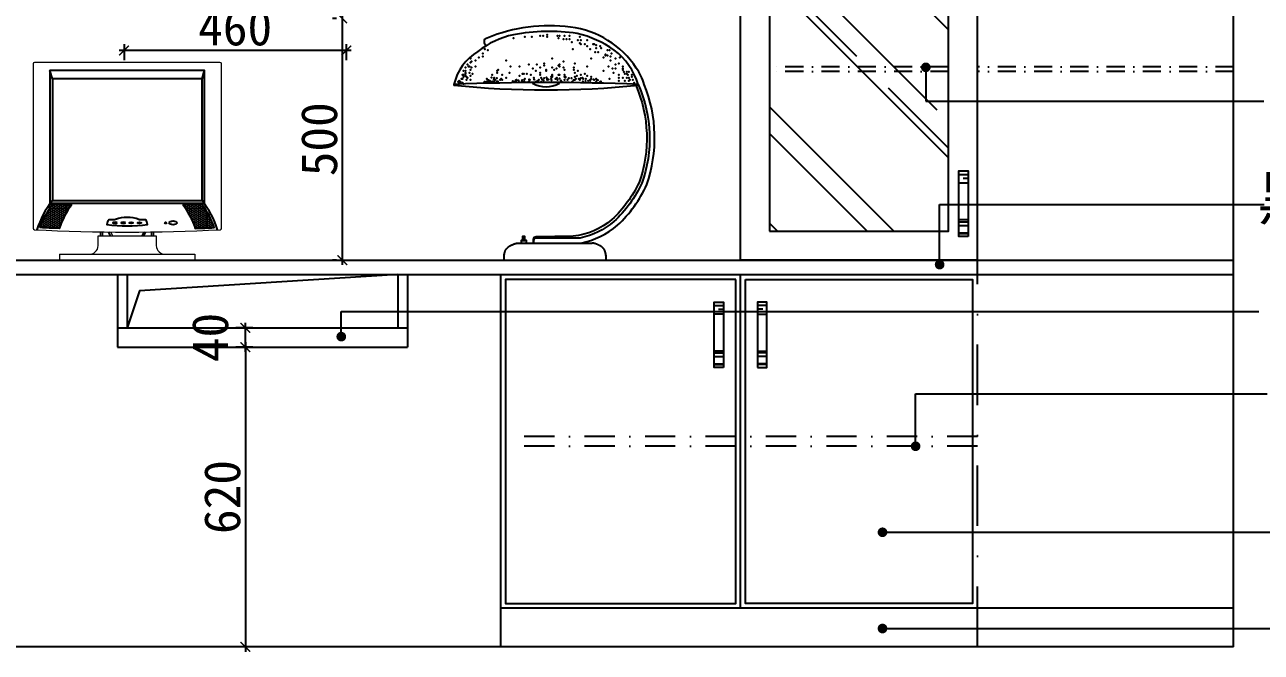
# Model space of a CAD drawing. Header units: millimetres. Extents: x 71641 to 191108, y -23091 to 29972.
# Drawn here: x 162068 to 164627, y -5368 to -4070 of the extents above; entities that cross this region are included whole.
import ezdxf

# ---------------------------------------------------------------- set-up
doc = ezdxf.new("R2010")
doc.units = ezdxf.units.MM
doc.linetypes.add('DASHDOT2', pattern=[0.5, 0.25, -0.125, 0, -0.125])
for name, color, linetype in [('3', 5, 'Continuous'), ('7', 7, 'Continuous'), ('BH', 3, 'Continuous')]:
    doc.layers.add(name, color=color, linetype=linetype)
doc.layers.add('4', color=4, linetype='Continuous', lineweight=5)
doc.styles.add('30', font='SimSun.ttf', dxfattribs={"height": 75})
doc.dimstyles.new('30', dxfattribs={"dimscale": 0, "dimtxt": 90, "dimasz": 20, "dimexe": 20, "dimexo": 20, "dimgap": 10, "dimtad": 1, "dimdec": 0, "dimzin": 0, "dimdsep": 46, "dimtxsty": '30', "dimblk": 'ARCHTICK', "dimcen": 20, "dimdle": 10, "dimclrd": 8, "dimclre": 8, "dimclrt": 2, "dimadec": 0, "dimazin": 0, "dimtfac": 1, "dimtdec": 0, "dimtmove": 2, "dimatfit": 3, "dimldrblk": 'DOT', "dimfxl": 0, "dimtolj": 2, "dimtzin": 0, "dimlwd": -1, "dimarcsym": 0})

# ---------------------------------------------------------------- blocks, each defined once
blk = doc.blocks.new('_ARCHTICK')
at = {"color": 0, "linetype": 'ByBlock', "const_width": 0.15}
blk.add_lwpolyline([(-0.5, -0.5), (0.5, 0.5)], dxfattribs=at)
blk = doc.blocks.new('*D563')
at = {"color": 8}
blk.add_line((162524.5365861022, -4727.244710139288), (162524.5365861022, -5367.244710139288), dxfattribs=at)
at = {"color": 8, "lineweight": -2}
for p, q in [((162539.9215893198, -4737.244710139288), (162504.5365861022, -4737.244710139288)), ((162539.9215893198, -5357.244710139288), (162504.5365861022, -5357.244710139288))]:
    blk.add_line(p, q, dxfattribs=at)
at = {"layer": 'Defpoints', "color": 0}
for p in [(162559.9215893198, -4737.244710139288), (162524.5365861022, -5357.244710139288), (162559.9215893198, -5357.244710139288)]:
    blk.add_point(p, dxfattribs=at)
at = {"color": 8, "xscale": 20, "yscale": 20, "zscale": 20}
for p, rotation in [((162524.5365861022, -4737.244710139288), 90), ((162524.5365861022, -5357.244710139288), 270)]:
    blk.add_blockref('_ARCHTICK', p, dxfattribs=dict(at, rotation=rotation))
at = {"color": 2, "insert": (162477.0365861022, -5047.244710139262), "char_height": 75, "attachment_point": 5, "rotation": 90, "style": '30'}
blk.add_mtext('\\A2;620', dxfattribs=at)
blk = doc.blocks.new('_Dot')
at = {"color": 0, "linetype": 'ByBlock', "lineweight": -2}
blk.add_line((-0.5, 0), (-1, 0), dxfattribs=at)
at = {"color": 0, "linetype": 'ByBlock', "const_width": 0.5}
blk.add_lwpolyline([(-0.25, 0, 1), (0.25, 0, 1)], format="xyb", close=True, dxfattribs=at)
blk = doc.blocks.new('DOT')
at = {"color": 0, "linetype": 'ByBlock'}
blk.add_line((-0.5, 0), (-1, 0), dxfattribs=at)
at = {"color": 0, "linetype": 'ByBlock', "const_width": 0.5}
blk.add_lwpolyline([(-0.25, 0, 1), (0.25, 0, 1)], format="xyb", close=True, dxfattribs=at)
blk = doc.blocks.new('*D576')
at = {"color": 8, "lineweight": -2}
for p, q in [((162539.9215893198, -4697.244710139288), (162504.5365861022, -4697.244710139288)), ((162539.9215893198, -4737.244710139288), (162504.5365861022, -4737.244710139288))]:
    blk.add_line(p, q, dxfattribs=at)
at = {"color": 8}
blk.add_line((162524.5365861022, -4747.244710139288), (162524.5365861022, -4687.244710139288), dxfattribs=at)
at = {"layer": 'Defpoints', "color": 0}
for p in [(162524.5365861022, -4697.244710139288), (162559.9215893198, -4697.244710139288), (162559.9215893198, -4737.244710139288)]:
    blk.add_point(p, dxfattribs=at)
at = {"color": 8, "xscale": 20, "yscale": 20, "zscale": 20}
for p, rotation in [((162524.5365861022, -4697.244710139288), 90), ((162524.5365861022, -4737.244710139288), 270)]:
    blk.add_blockref('_ARCHTICK', p, dxfattribs=dict(at, rotation=rotation))
at = {"color": 2, "insert": (162452.0365861022, -4717.244710139262), "char_height": 75, "attachment_point": 5, "rotation": 90, "style": '30'}
blk.add_mtext('\\A2;40', dxfattribs=at)
blk = doc.blocks.new('*D600')
at = {"color": 8, "lineweight": -2}
for p, q in [((162713.5203985083, -4057.244680415488), (162705.1610804362, -4057.244680415488)), ((162713.5203985083, -4557.244710139288), (162705.1610804362, -4557.244710139288))]:
    blk.add_line(p, q, dxfattribs=at)
at = {"color": 8}
blk.add_line((162725.1610804362, -4047.244680415488), (162725.1610804362, -4567.244710139288), dxfattribs=at)
at = {"layer": 'Defpoints', "color": 0}
for p in [(162733.5203985083, -4057.244680415488), (162725.1610804362, -4557.244710139288), (162733.5203985083, -4557.244710139288)]:
    blk.add_point(p, dxfattribs=at)
at = {"color": 8, "xscale": 20, "yscale": 20, "zscale": 20}
for p, rotation in [((162725.1610804362, -4057.244680415488), 90), ((162725.1610804362, -4557.244710139288), 270)]:
    blk.add_blockref('_ARCHTICK', p, dxfattribs=dict(at, rotation=rotation))
at = {"color": 2, "insert": (162677.6610804362, -4307.244695277362), "char_height": 75, "attachment_point": 5, "rotation": 90, "style": '30'}
blk.add_mtext('\\A2;500', dxfattribs=at)
blk = doc.blocks.new('*D608')
at = {"color": 8, "lineweight": -2}
for p, q in [((162273.5203985083, -4110.446373967947), (162273.5203985083, -4143.752221188566)), ((162733.5203985083, -4110.446373967947), (162733.5203985083, -4143.752221188566))]:
    blk.add_line(p, q, dxfattribs=at)
at = {"color": 8}
blk.add_line((162743.5203985083, -4123.752221188566), (162263.5203985083, -4123.752221188566), dxfattribs=at)
at = {"layer": 'Defpoints', "color": 0}
for p in [(162273.5203985083, -4090.446373967947), (162733.5203985083, -4090.446373967947), (162273.5203985083, -4123.752221188566)]:
    blk.add_point(p, dxfattribs=at)
at = {"color": 8, "xscale": 20, "yscale": 20, "zscale": 20, "rotation": 180}
blk.add_blockref('_ARCHTICK', (162273.5203985083, -4123.752221188566), dxfattribs=at)
at = {"color": 8, "xscale": 20, "yscale": 20, "zscale": 20}
blk.add_blockref('_ARCHTICK', (162733.5203985083, -4123.752221188566), dxfattribs=at)
at = {"color": 2, "insert": (162503.5203985083, -4076.252221188566), "char_height": 75, "attachment_point": 5, "style": '30'}
blk.add_mtext('\\A2;460', dxfattribs=at)

msp = doc.modelspace()

# ---------------------------------------------------------------- hatches: boundary and pattern name
h = msp.add_hatch()
h.set_pattern_fill('AR-RROOF', color=140, scale=11, angle=45, style=0)
h.set_pattern_definition([(135, (312367.0454267008, 8949.969446201665), (-237.0787615962258, 632.2100309232684), [4191, -558.8, 1397, -279.4]), (135, (312203.0659499301, 9311.514557635908), (460.3279287660048, 65.19665943896212), [838.2, -92.202, 1676.4, -209.55]), (135, (312436.1933988331, 9216.68305299742), (-894.9723250257521, 1159.710275474871), [2235.2, -391.16, 1117.6, -279.4])])
h.paths.add_polyline_path([(163609.5882559865, -3767.244710139289), (163609.5882559864, -4497.244710139286), (163979.9215893198, -4497.244710139287), (163979.9215893198, -3767.244710139288)])
h.paths.add_polyline_path([(163979.9215893198, -3757.244710139288), (163979.9215893198, -3417.244710139289), (163609.5882559865, -3417.244710139288), (163609.5882559865, -3757.244710139288)])
at = {"ltscale": 0.5}
h = msp.add_hatch(dxfattribs=at)
h.set_pattern_fill('AR-RROOF', color=191, scale=0.96, angle=180, style=0)
h.set_pattern_definition([(360, (86734.5787351612, -38054.53513317997), (53.64479999999997, -24.38399999999999), [365.7599999999998, -48.76799999999995, 121.9199999999999, -24.38399999999998]), (360, (86767.00945516117, -38066.72713317998), (-24.38399999999998, -32.43072), [73.15199999999994, -8.046719999999993, 146.3039999999999, -18.28799999999999]), (360, (86746.77073516115, -38075.26153317998), (126.7967999999999, -16.33727999999999), [195.0719999999998, -34.13759999999998, 97.5359999999999, -24.38399999999998])])
h.paths.add_polyline_path([(164020.5813837605, -4508.133084843921), (164001.3784029973, -4508.133084843921), (164001.3784029973, -4474.156134995745), (164020.5813837605, -4474.156134995774)])
h.paths.add_polyline_path([(164020.5813837605, -4398.07757488274), (164001.3784029973, -4398.07757488274), (164001.3784029973, -4372.788628963139), (164020.5813837605, -4372.788628963139)])
h = msp.add_hatch(dxfattribs=at)
h.set_pattern_fill('AR-RROOF', color=191, scale=0.96, angle=180, style=0)
h.set_pattern_definition([(360, (86228.45064270383, -38325.63080757423), (53.6448, -24.38399999999999), [365.76, -48.76799999999999, 121.92, -24.38399999999999]), (360, (86260.8813627038, -38337.82280757424), (-24.38399999999999, -32.43072), [73.15199999999999, -8.046719999999999, 146.304, -18.288]), (360, (86240.64264270378, -38346.35720757424), (126.7968, -16.33727999999999), [195.0719999999999, -34.1376, 97.53599999999997, -24.38399999999999])])
h.paths.add_polyline_path([(163514.4532913032, -4779.228759238174), (163495.25031054, -4779.228759238174), (163495.25031054, -4745.251809389998), (163514.4532913032, -4745.251809390027)])
h.paths.add_polyline_path([(163514.4532913032, -4669.173249276993), (163495.25031054, -4669.173249276993), (163495.25031054, -4643.884303357392), (163514.4532913032, -4643.884303357392)])
h = msp.add_hatch(dxfattribs=at)
h.set_pattern_fill('AR-RROOF', color=191, scale=0.96, angle=180, style=0)
h.set_pattern_definition([(180, (240870.7258692691, -38325.63080757423), (-53.6448, -24.38399999999999), [365.76, -48.76799999999999, 121.92, -24.38399999999999]), (180, (240838.2951492692, -38337.82280757424), (24.38399999999999, -32.43072), [73.15199999999999, -8.046719999999999, 146.304, -18.288]), (180, (240858.5338692692, -38346.35720757424), (-126.7968, -16.33727999999999), [195.0719999999999, -34.1376, 97.53599999999997, -24.38399999999999])])
h.paths.add_polyline_path([(163584.7232206698, -4779.228759238174), (163603.9262014329, -4779.228759238174), (163603.9262014329, -4745.251809389998), (163584.7232206698, -4745.251809390027)])
h.paths.add_polyline_path([(163584.7232206698, -4669.173249276993), (163603.9262014329, -4669.173249276993), (163603.9262014329, -4643.884303357392), (163584.7232206698, -4643.884303357392)])
at = {"layer": '3'}
h = msp.add_hatch(dxfattribs=at)
h.set_pattern_fill('HEX,_O', color=256, scale=10)
h.set_pattern_definition([(0, (103759.4898656746, -1144.376097219376), (0, 2.16506351), [1.25, -2.5]), (120, (103759.4898656746, -1144.376097219376), (-1.875000000466704, -1.082531755), [1.249999999999991, -2.499999999999983]), (59.99999999999999, (103760.7398656746, -1144.376097219376), (-1.875000000466704, 1.082531755), [1.25, -2.5])])
edge = h.paths.add_edge_path()
edge.add_arc((162319.7055760956, -4554.466739542902), 191.0951287658569, 144.0373740806347, 160.7939079791252)
edge.add_arc((162280.0639617676, -740.1316688885786), 3754.11304125068, 267.24894135801367, 267.85032113769205, ccw=False)
edge.add_arc((162280.303023796, -4554.641927313368), 191.6816973957989, 144.0998640100175, 160.2654396807555, ccw=False)
edge.add_line((162125.0331339654, -4442.244710139077), (162165.0331339654, -4442.244710139077))
h = msp.add_hatch(dxfattribs=at)
h.set_pattern_fill('HEX,_O', color=256, scale=10)
h.set_pattern_definition([(180, (220800.638057861, -1144.376097219376), (0, 2.16506351), [1.25, -2.5]), (60.00000000000001, (220800.638057861, -1144.376097219376), (1.875000000466704, -1.082531755), [1.25, -2.5]), (120, (220799.388057861, -1144.376097219376), (1.875000000466704, 1.082531755), [1.249999999999991, -2.499999999999983])])
edge = h.paths.add_edge_path()
edge.add_arc((162240.42234744, -4554.466739542804), 191.0951287658228, 19.20609202084711, 35.96262591933629, ccw=False)
edge.add_arc((162280.0639617681, -740.1316688858055), 3754.113041253451, 272.1496788623064, 272.7510586419848)
edge.add_arc((162279.8248997397, -4554.641927313368), 191.6816973957989, 19.73456031924456, 35.90013598998252)
edge.add_line((162435.0947895703, -4442.244710139077), (162395.0947895703, -4442.244710139077))

# ---------------------------------------------------------------- linework, layer by layer
for q in [(164569.9215932237, -2557.244710139288), (160779.9215932238, -5357.244710139288)]:
    msp.add_line((164569.9215932237, -5357.244710139288), q)
at = {"color": 3}
for p, q in [((163549.5882559865, -4557.244710139286), (163549.5882559865, -3357.244710139288)), ((163549.5882559864, -4557.244710139286), (163549.5882559865, -3357.244710139288)), ((164039.9215893198, -4557.244710139286), (164039.9215893198, -3357.244710139288)), ((160779.9215932238, -4557.244710139288), (164569.9215932236, -4557.244710139288)), ((164039.9215893198, -4557.244710139286), (163549.5882559864, -4557.244710139283)), ((164039.9215893198, -4557.244710139286), (163549.5882559864, -4557.24471013929)), ((163549.5882559864, -4557.244710139286), (163549.5882559865, -4557.244710139295)), ((163549.5882559865, -4557.244710139286), (163549.5882559865, -4557.244710139295)), ((164039.9215893198, -4557.244710139286), (164039.9215893198, -4557.244710139295)), ((160779.9215932238, -4587.244710139288), (164569.9215932237, -4587.244710139292)), ((162259.9215893198, -4587.244710139292), (162259.9215893198, -4737.244710139288)), ((162279.9215893198, -4587.244710139292), (162279.9215893198, -4697.244710139288)), ((162839.9215893197, -4587.244710139295), (162839.9215893198, -4697.244710139295)), ((162859.9215893197, -4587.244710139288), (162859.9215893198, -4737.244710139295)), ((163053.2549226531, -5357.244710139288), (163053.2549226531, -4587.244710139292)), ((163549.5882559865, -5277.244710139288), (163549.5882559865, -4587.244710139288)), ((163549.5882559864, -5277.244710139288), (163549.5882559864, -4587.244710139292)), ((162259.9215893198, -4697.244710139288), (162859.9215893198, -4697.244710139295)), ((162259.9215893198, -4737.244710139288), (162859.9215893198, -4737.244710139295)), ((164569.9215932237, -5277.244710139288), (163053.2549226531, -5277.244710139288))]:
    msp.add_line(p, q, dxfattribs=at)
at = {"color": 2, "linetype": 'DASHDOT2', "ltscale": 500}
msp.add_line((164039.9215893198, -5357.244710139288), (164039.9215893198, -3357.244710139288), dxfattribs=at)
at = {"color": 140, "linetype": 'DASHDOT2', "ltscale": 150}
for p, q in [((163979.9215893198, -4157.244710139288), (163609.5882559865, -4157.244710139288)), ((163979.9215893198, -4167.244710139288), (163609.5882559865, -4167.244710139288)), ((164569.9215932237, -4157.244710139288), (164039.9215893198, -4157.244710139288)), ((164569.9215932237, -4167.244710139289), (164039.9215893198, -4167.244710139287))]:
    msp.add_line(p, q, dxfattribs=at)
at = {"color": 8}
for p, q in [((164020.5813837605, -4398.07757488274), (164001.3784029973, -4398.07757488274)), ((164020.5813837605, -4474.156134995774), (164001.3784029973, -4474.156134995774)), ((163514.4532913032, -4669.173249276993), (163495.25031054, -4669.173249276993)), ((163584.7232206698, -4669.173249276993), (163603.9262014329, -4669.173249276993)), ((163514.4532913032, -4745.251809390027), (163495.25031054, -4745.251809390027)), ((163584.7232206698, -4745.251809390027), (163603.9262014329, -4745.251809390027))]:
    msp.add_line(p, q, dxfattribs=at)
at = {"color": 2, "linetype": 'DASHDOT2', "ltscale": 250}
for p, q in [((164039.9215893198, -4922.244710139288), (163088.5144223579, -4922.244710139288)), ((164039.9215893198, -4942.244710139288), (163088.5144223579, -4942.244710139288))]:
    msp.add_line(p, q, dxfattribs=at)
at = {"color": 4}
msp.add_lwpolyline([(163609.5882559865, -4497.244710139286), (163979.9215893198, -4497.244710139286), (163979.9215893198, -3417.244710139288), (163609.5882559865, -3417.244710139288)], close=True, dxfattribs=at)
at = {"color": 8}
for points in [[(164020.5813837605, -4508.133084843921), (164001.3784029973, -4508.133084843921), (164001.3784029973, -4372.788628963139), (164020.5813837605, -4372.788628963139)], [(163539.5882559865, -4597.244710139288), (163063.2549226531, -4597.244710139288), (163063.2549226531, -5267.244710139288), (163539.5882559865, -5267.244710139288)], [(163559.5882559865, -4597.244710139288), (164029.9215893198, -4597.244710139288), (164029.9215893198, -5267.244710139288), (163559.5882559865, -5267.244710139288)], [(163514.4532913032, -4779.228759238174), (163495.25031054, -4779.228759238174), (163495.25031054, -4643.884303357392), (163514.4532913032, -4643.884303357392)], [(163584.7232206698, -4779.228759238174), (163603.9262014329, -4779.228759238174), (163603.9262014329, -4643.884303357392), (163584.7232206698, -4643.884303357392)]]:
    msp.add_lwpolyline(points, close=True, dxfattribs=at)
msp.add_lwpolyline([(162839.9215893197, -4587.244710139295), (162305.1810890245, -4620.72009898396), (162279.9215893198, -4697.244710139288)], dxfattribs=at)
at = {"layer": '3'}
for p, q in [((162125.0639617678, -4182.244710139288), (162120.0639617678, -4165.244710139288)), ((162435.0639617678, -4182.244710139288), (162440.0639617678, -4165.244710139288)), ((162229.0639617678, -4507.244710139288), (162229.0639617678, -4498.898734949105)), ((162245.5918258128, -4507.244710139288), (162241.4928817698, -4499.046822053298)), ((162314.5360977228, -4507.244710139288), (162318.6350417661, -4499.046822052665)), ((162331.0639617678, -4507.244710139288), (162331.0639617678, -4498.898734949091))]:
    msp.add_line(p, q, dxfattribs=at)
msp.add_lwpolyline([(162120.0639617678, -4439.244710139288), (162440.0639617678, -4439.244710139288), (162440.0639617678, -4165.244710139288), (162120.0639617678, -4165.244710139288)], close=True, dxfattribs=at)
for points in [[(162165.0331339654, -4442.244710139077, 0.07324473282723852), (162139.2465350683, -4491.602737526349, -0.002624020325100579), (162099.8793597502, -4489.918094231265, -0.07065284155831268), (162125.0331339654, -4442.244710139077)], [(162395.0947895703, -4442.244710139077, -0.07324473282723852), (162420.8813884674, -4491.602737526349, 0.002624020325100579), (162460.2485637854, -4489.918094231265, 0.07065284155831268), (162435.0947895703, -4442.244710139077)], [(162244.1629812814, -4473.782932950044, 0.3575107650276718), (162239.260077903, -4477.802352274352), (162238.0639617678, -4483.782932950044, 0.05872937607767001), (162322.0639617678, -4483.782932950044), (162320.8678456327, -4477.802352274352, 0.3575107650276829), (162315.9649422542, -4473.782932950044), (162306.0447238815, -4473.782932950044, -0.09535019942289723), (162304.1889551591, -4473.425790092899, 0.1924500897307574), (162255.9389683766, -4473.425790092935, -0.0953501994228887), (162254.0831996542, -4473.782932950044)]]:
    msp.add_lwpolyline(points, format="xyb", close=True, dxfattribs=at)
msp.add_circle((162359.5239920714, -4480.250683885364), 1.5, dxfattribs=at)
at = {"layer": '3', "extrusion": (0, 0, -1)}
for centre in [(162254.819884412, -4480.093069804976), (162271.9313803377, -4480.093069804976)]:
    msp.add_ellipse(centre, major_axis=(4.466919195343507, 0), ratio=0.3170752862242102, dxfattribs=at)
at = {"layer": '3'}
for centre, major_axis, ratio in [((162288.196543198, -4480.093069804976), (-4.466919195343507, 0), 0.3170752862242102), ((162305.3080391236, -4480.093069804976), (-4.466919195343507, 0), 0.3170752862242102), ((162374.9930052857, -4480.093069804976), (-7.954513776785461, 0), 0.494995209482222)]:
    msp.add_ellipse(centre, major_axis=major_axis, ratio=ratio, dxfattribs=at)
at = {"layer": '4'}
for p, q in [((162225.0639617678, -4507.244710139288), (162225.0639617678, -4498.842333052728)), ((162250.0639617678, -4507.244710139288), (162245.9867306815, -4499.090247966704)), ((162310.0639617678, -4507.244710139288), (162314.1411928544, -4499.090247966071)), ((162335.0639617678, -4507.244710139288), (162335.0639617678, -4498.842333052706)), ((162140.0639617678, -4545.244710139288), (162420.0639617678, -4545.244710139288)), ((162140.0639617678, -4545.244710139288), (162140.0639617678, -4557.244710139288)), ((162420.0639617678, -4545.244710139288), (162420.0639617678, -4557.244710139288)), ((162140.0639617678, -4557.244710139288), (162420.0639617678, -4557.244710139288))]:
    msp.add_line(p, q, dxfattribs=at)
msp.add_lwpolyline([(162085.0639617678, -4491.334951088027, 0.4053642552298068), (162087.9730526769, -4494.333573361195, 0.02556673192573032), (162472.1548708587, -4494.333573361202, 0.40536425523051), (162475.0639617678, -4491.334951088027), (162475.0639617678, -4151.244710139288, 0.414213562373095), (162472.0639617678, -4148.244710139288), (162088.0639617678, -4148.244710139288, 0.414213562373095), (162085.0639617678, -4151.244710139288)], format="xyb", close=True, dxfattribs=at)
for points in [[(162200.0639617678, -4545.244710139288, 0.4194427182360527), (162220.0639617678, -4527.244710139288), (162220.0639617678, -4507.244710139288), (162340.0639617678, -4507.244710139288)], [(162340.0639617678, -4507.244710139288), (162340.0639617678, -4527.244710139288, 0.4194427182360526), (162360.0639617678, -4545.244710139288)]]:
    msp.add_lwpolyline(points, format="xyb", dxfattribs=at)
at = {"layer": '7', "color": 4}
for p, q in [((163087.7691631285, -4522.243798856804), (163242.3237451311, -4522.243798856804)), ((163060.3234499241, -4557.244710139288), (163270.9954499241, -4557.244710139288))]:
    msp.add_line(p, q, dxfattribs=at)
for points in [[(163337.708890082, -4193.863532646106, 0.1564270289222331), (163288.1016043131, -4122.820720723668, 0.0904794464030807), (163211.4391326938, -4088.212036222123, 0.08099644436331677), (163079.4319919067, -4091.002221554916, 0.1091127668219613), (163005.842275436, -4125.434450276383, 0.1988938385035054), (162956.1603823101, -4193.863532646106)], [(163218.7838110776, -4522.132710139287, 0.1283364582198611), (163294.8785440869, -4484.973233362629, 0.09853506615417586), (163355.451083403, -4401.052815489535, 0.1816631622962375), (163350.2685080595, -4193.820901573758, 0.08440989044732951), (163333.7443883533, -4160.095830129756, 0.2218614524835894), (163197.6930005737, -4075.477907703555, 0.1317248457689238), (163025.0958417651, -4097.885225878183)], [(162956.1603823101, -4193.863532646128, 0.6579668174090006), (162956.3459812218, -4195.1798293269, 0.05212392671117996), (163337.8176340168, -4195.179829326871, 1.13617360226634), (163337.708890082, -4193.863532646106)], [(163332.7635296157, -4195.709233531123, -0.1894883979852269), (163339.726435389, -4396.374253228028, -0.09606648670802896), (163283.2254543522, -4473.430836645135, -0.1464757932203702), (163203.3389792069, -4508.015771797318), (163126.3702130351, -4509.157304994244, 0.4418057187738245), (163120.4343536312, -4514.721705116373, 0.02555761779505271), (163120.3393133665, -4522.132710139287)], [(163338.2584751063, -4195.038527001865, -0.1902106178897324), (163345.3422659411, -4398.046543170209, -0.09699570915136306), (163287.3889962197, -4477.551911283414, -0.1250925479883853), (163217.7010663403, -4511.599110139292), (163126.8489925669, -4511.498635912807, 0.3406845642723562), (163121.3372838227, -4514.579281911689, 0.07930242136878984), (163120.7028147946, -4522.132710139287)]]:
    msp.add_lwpolyline(points, format="xyb", dxfattribs=at)
at = {"layer": '7', "color": 5}
msp.add_lwpolyline([(162125.0639617678, -4434.244710139288), (162435.0639617678, -4434.244710139288), (162435.0639617678, -4182.244710139288), (162125.0639617678, -4182.244710139288)], close=True, dxfattribs=at)
at = {"layer": '7', "color": 4}
for points in [[(163060.3234499241, -4557.244710139288), (163060.1588933245, -4553.739463882468), (163060.131116099, -4550.73382283512), (163060.2194173708, -4548.173811215425), (163060.4030962632, -4546.005453241587), (163060.6614518992, -4544.174773131794), (163060.9737834023, -4542.627795104219), (163061.3193898956, -4541.310543377052), (163061.6775705023, -4540.169042168496), (163062.0320903195, -4539.155605554761), (163062.3845783393, -4538.247707044238), (163062.7411295281, -4537.429110003335), (163063.1078388517, -4536.683577798487), (163063.4908012764, -4535.9948737961), (163063.8961117683, -4535.346761362611), (163064.3298652933, -4534.723003864425), (163064.7981568176, -4534.107364667963), (163065.3048803488, -4533.487497166132), (163065.8451260605, -4532.866614857759), (163066.4117831679, -4532.251821268152), (163066.9977408858, -4531.650219922614), (163067.5958884296, -4531.068914346461), (163068.1991150142, -4530.515008064996), (163068.8003098548, -4529.995604603528), (163069.3923621664, -4529.517807487375), (163069.9705314213, -4529.086183270649), (163070.5395581207, -4528.695150622827), (163071.1065530228, -4528.336591242156), (163071.678626886, -4528.002386826918), (163072.2628904685, -4527.684419075389), (163072.8664545286, -4527.374569685837), (163073.4964298247, -4527.06472035653), (163074.1599271151, -4526.74675278575), (163074.8618562173, -4526.414493682487), (163075.5983231857, -4526.06954979868), (163076.3632331342, -4525.715472896967), (163077.1504911763, -4525.355814740009), (163077.9540024259, -4524.994127090473), (163078.7676719967, -4524.633961710997), (163079.5854050024, -4524.278870364235), (163080.4011065566, -4523.932404812846), (163081.2118984974, -4523.598793339615), (163082.0277695587, -4523.284970307801), (163082.8619251992, -4522.998546600806), (163083.7275708769, -4522.747133102012), (163084.6379120504, -4522.538340694822), (163085.6061541779, -4522.379780262627), (163086.6455027179, -4522.279062688822), (163087.7691631285, -4522.243798856804)], [(163270.9954499241, -4557.244710139288), (163271.1600065237, -4553.739463882468), (163271.1877837491, -4550.73382283512), (163271.0994824773, -4548.173811215425), (163270.915803585, -4546.005453241587), (163270.6574479489, -4544.174773131794), (163270.3451164458, -4542.627795104219), (163269.9995099525, -4541.310543377052), (163269.6413293458, -4540.169042168496), (163269.2868095287, -4539.155605554761), (163268.9343215088, -4538.247707044238), (163268.57777032, -4537.429110003335), (163268.2110609964, -4536.683577798487), (163267.8280985717, -4535.9948737961), (163267.4227880799, -4535.346761362611), (163266.9890345549, -4534.723003864425), (163266.5207430305, -4534.107364667963), (163266.0140194993, -4533.487497166132), (163265.4737737876, -4532.866614857759), (163264.9071166803, -4532.251821268152), (163264.3211589623, -4531.650219922614), (163263.7230114185, -4531.068914346461), (163263.1197848339, -4530.515008064996), (163262.5185899934, -4529.995604603528), (163261.9265376817, -4529.517807487375), (163261.3483684268, -4529.086183270649), (163260.7793417274, -4528.695150622827), (163260.2123468253, -4528.336591242156), (163259.6402729622, -4528.002386826918), (163259.0560093797, -4527.684419075389), (163258.4524453195, -4527.374569685837), (163257.8224700234, -4527.06472035653), (163257.158972733, -4526.74675278575), (163256.4570436309, -4526.414493682487), (163255.7205766624, -4526.06954979868), (163254.955666714, -4525.715472896967), (163254.1684086718, -4525.355814740009), (163253.3648974222, -4524.994127090473), (163252.5512278514, -4524.633961710997), (163251.7334948457, -4524.278870364235), (163250.9177932915, -4523.932404812846), (163250.1046068359, -4523.598793339615), (163249.2719741708, -4523.284970307801), (163248.3923227488, -4522.998546600806), (163247.4380800226, -4522.747133102012), (163246.3816734451, -4522.538340694822), (163245.1955304688, -4522.379780262627), (163243.8520785466, -4522.279062688822), (163242.3237451311, -4522.243798856804)]]:
    msp.add_lwpolyline(points, dxfattribs=at)
for points in [[(163095.3196265379, -4522.243798856804), (163106.241696804, -4522.243798856804), (163106.241696804, -4516.528500944672), (163095.3196265379, -4516.528500944672)], [(163098.4402083125, -4516.528500944672), (163103.1211014074, -4516.528500944672), (163103.1211014074, -4508.207594101148), (163098.4402083125, -4508.207594101148)]]:
    msp.add_lwpolyline(points, close=True, dxfattribs=at)
for centre, radius, start, end in [((163026.3304035802, -4105.558871819148), 7.772321718944085, 99.13961863698972, 253.6320478778315), ((163146.9346361961, -8846.429560122668), 4656.475647523005, 87.6519538425459, 92.3480461574541), ((163146.9806221321, -4142.521685616039), 56.30875148265068, 240.3526143078102, 299.5934972054665)]:
    msp.add_arc(centre, radius, start, end, dxfattribs=at)
at = {"layer": '7', "color": 5}
for centre, radius, start, end in [((162276.5356119192, -4553.76506307606), 192.9475979785953, 141.7244104420349, 162.13760863974), ((162283.5923116165, -4553.76506307606), 192.9475979785497, 17.86239136025998, 38.27558955796515)]:
    msp.add_arc(centre, radius, start, end, dxfattribs=at)
at = {"layer": 'BH', "color": 13, "true_color": 0xed6c50}
for p in [(163134.4674566931, -4093.637490419451), (163140.810757537, -4093.637490419451), (163149.2684965362, -4091.525188025544), (163170.4128372234, -4093.637490419451), (163174.6416999121, -4093.637490419451), (163185.2138770666, -4093.637490419451), (163195.7860405992, -4093.637490419451), (163079.4921872528, -4097.862079783479), (163102.7509524733, -4095.749785101469), (163117.5519923165, -4095.749785101469), (163149.2684965362, -4095.749785101469), (163172.5272753787, -4097.862079783479), (163183.0994389113, -4099.974374465497), (163189.4427397553, -4099.974374465497), (163195.7860405992, -4099.974374465497), (163200.0149169098, -4106.311258511543), (163212.7015185977, -4102.086669147515), (163216.9303812863, -4095.749785101469), (163216.9303812863, -4108.423553193554), (163219.0448194417, -4102.086669147515), (163219.0448194417, -4110.535847875572), (163227.5025584409, -4110.535847875572), (163231.7314211295, -4102.086669147515), (163231.7314211295, -4114.760444951489), (163244.4180228174, -4110.535847875572), (163246.5324609727, -4110.535847875572), (163250.7613236614, -4112.648142557589), (163250.7613236614, -4118.985034315525), (163259.2190626606, -4114.760444951489), (163261.333487194, -4118.985034315525), (162990.6859618156, -4140.107988847571), (163001.2581253482, -4144.332578211592), (163007.6014261921, -4137.995694165553), (163016.0591651914, -4129.546507725599), (163016.0591651914, -4135.883399483535), (163020.28802788, -4121.097328997543), (163026.631328724, -4123.209623679553), (163064.6911474096, -4144.332578211592), (163159.8406736908, -4140.107988847571), (163202.1293414432, -4121.097328997543), (163238.0747219735, -4121.097328997543), (163240.1891601288, -4140.107988847571), (163248.6468855061, -4127.434213043582), (163254.99018635, -4127.434213043582), (163265.5623635046, -4137.995694165553), (163269.7912261933, -4131.658802407617), (163269.7912261933, -4133.771097089628), (163274.0201025038, -4123.209623679553), (163274.0201025038, -4133.771097089628), (163278.2489651925, -4123.209623679553), (163280.3634033478, -4135.883399483535), (163280.3634033478, -4144.332578211592), (163282.4778278811, -4129.546507725599), (163290.9355668804, -4140.107988847571), (163299.3933058796, -4137.995694165553), (162975.8849219724, -4165.45553274363), (162980.113784661, -4159.118648697591), (162980.113784661, -4165.45553274363), (162980.113784661, -4165.45553274363), (162980.113784661, -4169.680122107666), (162980.113784661, -4171.792416789684), (162984.3426609716, -4152.781756939656), (162986.457085505, -4157.006354015573), (162988.5715236603, -4157.006354015573), (162988.5715236603, -4169.680122107666), (162990.6859618156, -4148.55716757562), (162990.6859618156, -4163.34323806162), (162992.8003999709, -4146.444872893609), (162992.8003999709, -4159.118648697591), (162994.9148245042, -4171.792416789684), (163001.2581253482, -4157.006354015573), (163045.6612448778, -4165.45553274363), (163045.6612448778, -4169.680122107666), (163047.7756694111, -4163.34323806162), (163071.0344482536, -4169.680122107666), (163073.1488864089, -4157.006354015573), (163092.1787889407, -4157.006354015573), (163098.5220897846, -4171.792416789684), (163100.636514318, -4171.792416789684), (163106.979815162, -4171.792416789684), (163111.2086914726, -4152.781756939656), (163119.6664304718, -4161.230943379609), (163126.0097313157, -4165.45553274363), (163128.1241558491, -4152.781756939656), (163134.4674566931, -4159.118648697591), (163134.4674566931, -4169.680122107666), (163142.9251956923, -4150.669462257638), (163142.9251956923, -4154.894051621673), (163147.154058381, -4163.34323806162), (163147.154058381, -4165.45553274363), (163159.8406736908, -4159.118648697591), (163164.0695363795, -4163.34323806162), (163168.2983990681, -4161.230943379609), (163172.5272753787, -4154.894051621673), (163174.6416999121, -4152.781756939656), (163174.6416999121, -4157.006354015573), (163183.0994389113, -4146.444872893609), (163183.0994389113, -4159.118648697591), (163185.2138770666, -4163.34323806162), (163204.2437795984, -4159.118648697591), (163204.2437795984, -4163.34323806162), (163206.3582177537, -4150.669462257638), (163206.3582177537, -4169.680122107666), (163212.7015185977, -4165.45553274363), (163227.5025584409, -4171.792416789684), (163231.7314211295, -4157.006354015573), (163265.5623635046, -4165.45553274363), (163276.1345270372, -4157.006354015573), (163284.5922660364, -4161.230943379609), (163286.7067041917, -4169.680122107666), (163290.9355668804, -4152.781756939656), (163290.9355668804, -4161.230943379609), (163297.2788677244, -4150.669462257638), (163305.7366067236, -4157.006354015573), (163305.7366067236, -4161.230943379609), (163305.7366067236, -4163.34323806162), (163307.8510448789, -4167.567827425648), (163309.9654694122, -4171.792416789684), (163314.1943457228, -4167.567827425648), (163314.1943457228, -4171.792416789684), (163318.4232084115, -4167.567827425648), (162965.3127584398, -4188.690781957694), (162967.4271829731, -4186.578487275676), (162967.4271829731, -4190.803076639711), (162969.5416211284, -4188.690781957694), (162971.6560592837, -4182.353897911647), (162973.7704838171, -4173.904711471694), (162973.7704838171, -4182.353897911647), (162973.7704838171, -4190.803076639711), (162975.8849219724, -4173.904711471694), (162975.8849219724, -4178.129308547619), (162975.8849219724, -4178.129308547619), (162980.113784661, -4176.017006153712), (162982.2282228163, -4178.129308547619), (162982.2282228163, -4184.466192593658), (162982.2282228163, -4184.466192593658), (162984.3426609716, -4180.241603229637), (162990.6859618156, -4176.017006153712), (162990.6859618156, -4184.466192593658), (163017.848311456, -4190.522425499081), (163019.8296632724, -4188.543068395715), (163023.1319208404, -4188.543068395715), (163024.4528265921, -4187.883285265218), (163024.5169041906, -4182.353897911647), (163027.0946380952, -4187.223502134728), (163027.755097782, -4185.244145031354), (163030.8602050346, -4186.578487275676), (163031.0573553501, -4189.202851526212), (163034.35962654, -4179.306089145028), (163035.0890677232, -4173.904711471694), (163035.6805186697, -4187.883285265218), (163038.9827898597, -4183.264795639878), (163039.3179440338, -4180.241603229637), (163039.6432359245, -4187.223502134728), (163041.4323685672, -4184.466192593658), (163044.9268589309, -4180.625655406015), (163044.9268589309, -4187.883285265218), (163046.9082243693, -4187.883285265218), (163052.0045457217, -4184.466192593658), (163054.1189702551, -4182.353897911647), (163056.2334084104, -4173.904711471694), (163056.2334084104, -4184.466192593658), (163064.6911474096, -4180.241603229637), (163077.949489099, -4187.223502134728), (163080.5913006022, -4189.202851526212), (163083.7210499415, -4186.578487275676), (163084.554017857, -4185.244145031354), (163085.2144639218, -4186.563719004238), (163085.8354880968, -4184.466192593658), (163089.8376272415, -4185.903928161852), (163091.1585329931, -4189.202851526212), (163092.1787889407, -4176.017006153712), (163097.1026156863, -4187.223502134728), (163097.7630617511, -4185.244145031354), (163099.7444271895, -4189.202851526212), (163101.7257790059, -4184.584361900865), (163102.3862386927, -4188.543068395715), (163102.7509524733, -4182.353897911647), (163110.9721192671, -4187.883285265218), (163112.2930250187, -4183.924578770375), (163113.3231296279, -4184.466192593658), (163115.4375541612, -4173.904711471694), (163121.7808550052, -4180.241603229637), (163122.1998113448, -4183.924578770375), (163126.8229746644, -4187.883285265218), (163130.2385940044, -4186.578487275676), (163132.3530321597, -4184.466192593658), (163134.4674566931, -4173.904711471694), (163136.5818948484, -4180.241603229637), (163136.5818948484, -4188.690781957694), (163138.7111264288, -4183.924578770375), (163142.0133839969, -4185.903928161852), (163143.3342897485, -4180.625655406015), (163147.9574530681, -4179.306089145028), (163149.2684965362, -4182.353897911647), (163149.2684965362, -4184.466192593658), (163151.9201703229, -4183.924578770375), (163157.8642393941, -4177.986515172151), (163157.8642393941, -4181.945221667009), (163158.5246990809, -4185.244145031354), (163159.8406736908, -4173.904711471694), (163159.8406736908, -4176.017006153712), (163159.8406736908, -4178.129308547619), (163166.1839745347, -4182.353897911647), (163169.0919450937, -4179.965872275525), (163170.4128372234, -4184.466192593658), (163172.5272753787, -4173.904711471694), (163174.6416999121, -4173.904711471694), (163175.036014165, -4181.285438536512), (163177.6778256682, -4185.903928161852), (163178.9987314198, -4187.883285265218), (163185.2138770666, -4173.904711471694), (163185.2138770666, -4178.129308547619), (163185.2138770666, -4184.466192593658), (163186.9241523074, -4179.306089145028), (163187.3283152219, -4178.129308547619), (163191.5571779106, -4184.466192593658), (163194.1891407522, -4180.625655406015), (163199.4727501367, -4180.625655406015), (163200.7936558883, -4188.543068395715), (163204.0959270783, -4185.244145031354), (163206.3582177537, -4178.129308547619), (163206.3582177537, -4184.466192593658), (163206.3582177537, -4184.466192593658), (163208.4726422871, -4182.353897911647), (163210.5870804424, -4176.017006153712), (163214.815943131, -4182.353897911647), (163216.9303812863, -4184.466192593658), (163219.0448194417, -4173.904711471694), (163219.2863364107, -4180.625655406015), (163222.5885939788, -4179.965872275525), (163223.2490536656, -4187.883285265218), (163223.9094997304, -4182.605012509388), (163228.53266305, -4187.223502134728), (163229.6169829743, -4182.353897911647), (163231.7314211295, -4176.017006153712), (163233.8458592848, -4186.578487275676), (163238.0747219735, -4184.466192593658), (163238.0747219735, -4186.578487275676), (163240.1891601288, -4178.129308547619), (163240.4208148144, -4181.945221667009), (163245.0439781341, -4183.924578770375), (163246.3648838857, -4184.584361900865), (163248.6468855061, -4190.803076639711), (163250.7613236614, -4182.353897911647), (163250.9880608273, -4188.543068395715), (163252.3089529569, -4184.584361900865), (163254.2903183953, -4185.244145031354), (163258.9134817149, -4188.543068395715), (163260.2343874665, -4187.883285265218), (163278.2489651925, -4182.353897911647), (163297.2788677244, -4173.904711471694), (163297.2788677244, -4180.241603229637), (163297.2788677244, -4186.578487275676), (163305.7366067236, -4180.241603229637), (163309.9654694122, -4186.578487275676), (163314.1943457228, -4180.241603229637), (163316.3087702562, -4173.904711471694), (163318.4232084115, -4180.241603229637), (163318.4232084115, -4186.578487275676), (163320.5376465668, -4184.466192593658), (163324.7665092554, -4173.904711471694), (163324.7665092554, -4178.129308547619), (163326.8809474107, -4184.466192593658), (163328.9953719441, -4190.803076639711)]:
    msp.add_point(p, dxfattribs=at)
at = {"layer": 'BH'}
msp.add_point((162975.8849219724, -4192.915371321722), dxfattribs=at)

# ---------------------------------------------------------------- texts
at = {"color": 2, "insert": (164618.7350093152, -4383.530604126861), "char_height": 90, "attachment_point": 1, "style": '30'}
msp.add_mtext('黑胡桃台面', dxfattribs=at)

# ---------------------------------------------------------------- dimensions: what is measured, and where the dimension line sits
at = {"color": 3}
for p1, p2, distance, picture, middle in [((162733.5203985083, -4090.446373967947), (162273.5203985083, -4090.446373967947), 33.3058472206194, '*D608', (162503.5203985083, -4076.252221188566)), ((162733.5203985083, -4057.244680415488), (162733.5203985083, -4557.244710139288), -8.359318072092721, '*D600', (162677.6610804362, -4307.244695277362))]:
    dim = msp.add_aligned_dim(p1=p1, p2=p2, distance=distance, dimstyle='30', override={"dimscale": 1, "dimtxt": 75, "dimldrblk": 'DOT'}, dxfattribs=at)
    dim.commit()
    dim.dimension.update_dxf_attribs({"geometry": picture, "text_midpoint": middle})
dim = msp.add_linear_dim(base=(162524.5365861022, -4697.244710139288), p1=(162559.9215893198, -4737.244710139288), p2=(162559.9215893198, -4697.244710139288), angle=90, dimstyle='30', override={"dimscale": 1, "dimtxt": 75, "dimldrblk": 'DOT'})
dim.commit()
dim.dimension.update_dxf_attribs({"geometry": '*D576', "text_midpoint": (162452.0365861022, -4717.244710139262)})
dim = msp.add_aligned_dim(p1=(162559.9215893198, -4737.244710139288), p2=(162559.9215893198, -5357.244710139288), distance=-35.38500321761239, dimstyle='30', override={"dimscale": 1, "dimtxt": 75, "dimldrblk": 'DOT'})
dim.commit()
dim.dimension.update_dxf_attribs({"geometry": '*D563', "text_midpoint": (162477.0365861022, -5047.244710139262)})

# ---------------------------------------------------------------- leaders
msp.add_leader([(163933.010932939, -4158.515982193203), (163933.010932939, -4228.698066656623), (164632.9328859278, -4228.698066656623)], dimstyle='30', override={"dimscale": 1, "dimtxt": 75, "dimtad": 0, "dimldrblk": 'DOT'}, dxfattribs=at)
for points in [[(163961.6353433353, -4566.502579751626), (163961.6353433353, -4442.079415396669), (164633.0029331211, -4442.079415396669)], [(162723.1290005179, -4715.502036352029), (162723.1290005179, -4663.802949286181), (164622.5840555293, -4663.802949286181)], [(163911.8272050371, -4942.244710139288), (163911.8272050371, -4834.012312054021), (164639.2290547334, -4834.012312054021)], [(163843.3412583023, -5120.185447948867), (164651.6810197579, -5120.185447948867)], [(163843.3412583023, -5319.262384586529), (164651.6810197579, -5319.262384586529)]]:
    msp.add_leader(points, dimstyle='30', override={"dimscale": 1, "dimtxt": 75, "dimtad": 0, "dimldrblk": 'DOT'})

doc.saveas('drawing.dxf')
